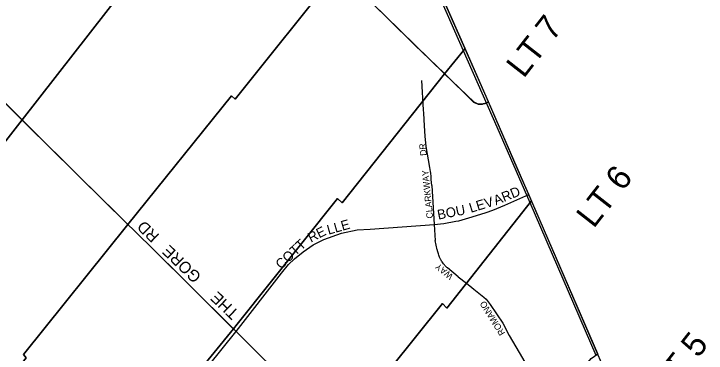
# Model space of a CAD drawing. Extents: x 589463 to 611048, y 4827729 to 4855916.
# Drawn here: x 605813 to 608659, y 4848204 to 4849598 of the extents above; entities that cross this region are included whole.
import ezdxf

# ---------------------------------------------------------------- set-up
doc = ezdxf.new("R2010")
doc.units = 0
for name, color, linetype in [('GIS_LOT_CONCESSION', 7, 'Continuous'), ('GIS_MAJOR_ARTERIAL_STREETS', 7, 'Continuous'), ('GIS_MINOR_ARTERIAL_STREETS', 7, 'Continuous'), ('GIS_MUN_BDRY', 7, 'Continuous'), ('GIS_TX_LOT_CONCESSION', 7, 'Continuous'), ('GIS_TX_MAJOR_ARTERIAL_STREETS', 7, 'Continuous'), ('GIS_TX_MINOR_ARTERIAL_STREETS', 7, 'Continuous')]:
    doc.layers.add(name, color=color, linetype=linetype)

msp = doc.modelspace()

# ---------------------------------------------------------------- linework, layer by layer
at = {"layer": 'GIS_LOT_CONCESSION'}
for points in [[(606263.4, 4850655.1), (606059.3, 4850405.1), (605909.2, 4850221.4), (605853, 4850151.5), (605636.7, 4849886.4), (605402.5, 4849599.3), (605459.7, 4849543.2), (605731.1, 4849276.7), (605754.5, 4849253.9), (605847.3, 4849162.4), (606263.8, 4849697.8), (606277.4, 4849687.9), (606705.3, 4850209.7), (606689.9, 4850224.7), (606659, 4850255.9), (606480.1, 4850436.4), (606476.6, 4850439.9)], [(606705.3, 4850209.7), (606277.4, 4849687.9), (606263.8, 4849697.8), (605847.3, 4849162.4), (605961.8, 4849049.5), (606282.5, 4848733.2), (606708, 4849261.5), (606723.2, 4849247.2), (607147, 4849778.2), (607080.2, 4849843.5), (606903.8, 4850015.8)], [(607147, 4849778.2), (607174.8, 4849751.1), (607240, 4849687.4), (607338.6, 4849591), (607402.5, 4849528.7), (607462, 4849470.6), (607583.9, 4849351.5), (607668.3, 4849456.5), (607579.7, 4849658), (607392, 4850084.9)], [(607583.9, 4849351.5), (607462, 4849470.6), (607402.5, 4849528.7), (607338.6, 4849591), (607240, 4849687.4), (607174.8, 4849751.1), (607147, 4849778.2), (606723.2, 4849247.2), (606708, 4849261.5), (606282.5, 4848733.2), (606305.3, 4848710.7), (606400.1, 4848617.3), (606537.3, 4848482), (606715.7, 4848304.7), (606731, 4848323.1), (607142.9, 4848840), (607162.3, 4848822.3)], [(605847.3, 4849162.4), (605754.5, 4849253.9), (605731.1, 4849276.7), (605459.7, 4849543.2), (605402.5, 4849599.3), (605108.4, 4849223), (604964.1, 4849033.1), (604871.6, 4848899.8), (604569.5, 4848520.9), (605006.6, 4848082.5), (605431.3, 4848612.3), (605424.7, 4848620.1)], [(607583.9, 4849351.5), (607704.7, 4849234.8), (607721.3, 4849227.2), (607739.7, 4849227.4), (607742, 4849227.9), (607749.1, 4849229.3), (607764.7, 4849237.2), (607668.3, 4849456.5)], [(607764.7, 4849237.2), (607749.1, 4849229.3), (607742, 4849227.9), (607739.7, 4849227.4), (607721.3, 4849227.2), (607704.7, 4849234.8), (607583.9, 4849351.5), (607162.3, 4848822.3), (607142.9, 4848840), (606731, 4848323.1), (606715.7, 4848304.7), (606735.3, 4848285.2), (606961.2, 4848060.7), (607147.4, 4847876.1), (607574.6, 4848408), (607592.7, 4848389.5), (607941.1, 4848829.8)], [(606282.5, 4848733.2), (605961.8, 4849049.5), (605847.3, 4849162.4), (605424.7, 4848620.1), (605431.3, 4848612.3), (605006.6, 4848082.5), (605010.1, 4848079.1), (605020.4, 4848068.7), (605437.3, 4847650.9), (605864.2, 4848185.5), (605852.6, 4848198.5)], [(607147.4, 4847876.1), (607178.4, 4847845.3), (607538.7, 4847484.2), (607585.7, 4847437.1), (607783.4, 4847683.5), (608019.2, 4847977.4), (608090.1, 4848065.7), (608186.1, 4848182.2), (608213, 4848201.7), (607941.1, 4848829.8), (607592.7, 4848389.5), (607574.6, 4848408)], [(606282.5, 4848733.2), (605852.6, 4848198.5), (605864.2, 4848185.5), (605437.3, 4847650.9), (605568.7, 4847519.1), (605769.4, 4847318.6), (605867.7, 4847220.5), (605978.2, 4847358.3), (606296.7, 4847757.9), (606282.2, 4847772.5), (606715.7, 4848304.7), (606537.3, 4848482), (606400.1, 4848617.3), (606305.3, 4848710.7)], [(607147.4, 4847876.1), (606961.2, 4848060.7), (606735.3, 4848285.2), (606715.7, 4848304.7), (606282.2, 4847772.5), (606296.7, 4847757.9), (605978.2, 4847358.3), (605867.7, 4847220.5), (606026.6, 4847062.6), (606299.4, 4846791.7), (606728.8, 4847327.5), (606715.7, 4847340.4)]]:
    msp.add_lwpolyline(points, close=True, dxfattribs=at)
at = {"layer": 'GIS_MAJOR_ARTERIAL_STREETS'}
for points in [[(607338.3, 4849590.9), (607242.2, 4849685.9)], [(607764.4, 4849237.1), (607579.4, 4849657.8)], [(607400.4, 4849530.5), (607338.3, 4849590.9)], [(607413.3, 4849518), (607400.4, 4849530.5)], [(607764.4, 4849237.1), (607748.8, 4849229.1), (607738.3, 4849227), (607721, 4849227), (607704.4, 4849234.7), (607581.3, 4849354.4), (607461.6, 4849470), (607413.3, 4849518)], [(605961.5, 4849049.3), (605872.3, 4849137.3), (605847.2, 4849162.1), (605754.2, 4849253.8)], [(607929.4, 4848856), (607886.4, 4848955.3), (607764.4, 4849237.1)], [(606206.6, 4848807.6), (606191.9, 4848822.1), (606072.4, 4848939.9), (605995.4, 4849015.9), (605961.5, 4849049.3)], [(607540.3, 4848733.4), (607580.2, 4848737.2), (607630.5, 4848746.1), (607641.9, 4848748.1), (607669.8, 4848756), (607697.7, 4848764), (607755.1, 4848782.4), (607781.3, 4848791.8), (607831.6, 4848812), (607929.4, 4848856)], [(608232.8, 4848154.9), (607972.2, 4848757.1), (607929.4, 4848856)], [(606399.7, 4848617.1), (606396.5, 4848620.3), (606305, 4848710.5), (606283.3, 4848731.9), (606206.6, 4848807.6)], [(606913.4, 4848532.7), (606942.8, 4848568.3), (606967.2, 4848592.2), (607001.8, 4848620.5), (607043.6, 4848649.7), (607086.8, 4848671.3), (607160.2, 4848696.5), (607224.7, 4848711.4), (607278.4, 4848714.2), (607540.3, 4848733.4)], [(606726.9, 4848292.5), (606715.1, 4848304.9), (606712.6, 4848307.3), (606537, 4848481.8), (606490, 4848528.1), (606399.7, 4848617.1)], [(606726.9, 4848292.5), (606913.4, 4848532.7)], [(606440.1, 4847936.2), (606725.8, 4848291.1), (606726.9, 4848292.5)], [(606960.9, 4848060.6), (606880.6, 4848140.4), (606756, 4848264.2), (606726.9, 4848292.5)]]:
    msp.add_lwpolyline(points, dxfattribs=at)
at = {"layer": 'GIS_MINOR_ARTERIAL_STREETS'}
for points in [[(607497.1, 4849204), (607489.8, 4849324.5)], [(607497.1, 4849204), (607489.8, 4849324.5)], [(607504.4, 4849095.7), (607500.9, 4849137.5), (607498.7, 4849190.7), (607497.1, 4849204)], [(607504.4, 4849095.7), (607500.9, 4849137.5), (607498.7, 4849190.7), (607497.1, 4849204)], [(607522.6, 4848966.4), (607507.8, 4849053.8), (607504.4, 4849095.7)], [(607522.6, 4848966.4), (607507.8, 4849053.8), (607504.4, 4849095.7)], [(607530.9, 4848893.2), (607528.9, 4848917.5), (607527.9, 4848930.5), (607526.7, 4848943.4), (607525.9, 4848950.7), (607522.6, 4848966.4)], [(607530.9, 4848893.2), (607528.9, 4848917.5), (607527.9, 4848930.5), (607526.7, 4848943.4), (607525.9, 4848950.7), (607522.6, 4848966.4)], [(607530.9, 4848893.2), (607540.3, 4848733.4)], [(607530.9, 4848893.2), (607540.3, 4848733.4)], [(607540.3, 4848733.4), (607545.6, 4848667.3)], [(607540.3, 4848733.4), (607545.6, 4848667.3)], [(607639.5, 4848517.2), (607595.3, 4848554.2), (607592.6, 4848556.6), (607590.4, 4848558.7), (607588.4, 4848560.7), (607585.2, 4848564.2), (607582.8, 4848566.9), (607579.4, 4848571.2), (607576.1, 4848575.6), (607573.5, 4848579.3), (607571.4, 4848582.6), (607569.6, 4848585.6), (607568.2, 4848588.2), (607565.7, 4848592.8), (607564.1, 4848596.4), (607562.9, 4848599.1), (607561.3, 4848603.2), (607559.8, 4848607.4), (607558, 4848612.8), (607556.7, 4848616.8), (607555.8, 4848619.9), (607554.6, 4848624.5), (607554, 4848626.8), (607553.5, 4848629.1), (607545.6, 4848667.3)], [(607639.5, 4848517.2), (607595.3, 4848554.2), (607592.6, 4848556.6), (607590.4, 4848558.7), (607588.4, 4848560.7), (607585.2, 4848564.2), (607582.8, 4848566.9), (607579.4, 4848571.2), (607576.1, 4848575.6), (607573.5, 4848579.3), (607571.4, 4848582.6), (607569.6, 4848585.6), (607568.2, 4848588.2), (607565.7, 4848592.8), (607564.1, 4848596.4), (607562.9, 4848599.1), (607561.3, 4848603.2), (607559.8, 4848607.4), (607558, 4848612.8), (607556.7, 4848616.8), (607555.8, 4848619.9), (607554.6, 4848624.5), (607554, 4848626.8), (607553.5, 4848629.1), (607545.6, 4848667.3)], [(607639.5, 4848517.2), (607673.3, 4848491.2), (607695.2, 4848474.3), (607703.9, 4848467.6)], [(607639.5, 4848517.2), (607673.3, 4848491.2), (607695.2, 4848474.3), (607703.9, 4848467.6)], [(607703.9, 4848467.6), (607744.8, 4848434.4), (607754.8, 4848425.8), (607771.4, 4848404.4), (607822.4, 4848327.1), (607849.7, 4848276.4)], [(607703.9, 4848467.6), (607744.8, 4848434.4), (607754.8, 4848425.8), (607771.4, 4848404.4), (607822.4, 4848327.1), (607849.7, 4848276.4)], [(607849.7, 4848276.4), (607890.1, 4848206.7)], [(607849.7, 4848276.4), (607890.1, 4848206.7)], [(607890.1, 4848206.7), (607932.1, 4848133.7)], [(607890.1, 4848206.7), (607932.1, 4848133.7)]]:
    msp.add_lwpolyline(points, dxfattribs=at)
at = {"layer": 'GIS_MUN_BDRY'}
for p, q in [((607661.2, 4849446.8), (607574.9, 4849642.7)), ((607799.4, 4849132.9), (607661.2, 4849446.8)), ((607935.9, 4848822.1), (607799.4, 4849132.9)), ((608206, 4848194.1), (607935.9, 4848822.1))]:
    msp.add_line(p, q, dxfattribs=at)

# ---------------------------------------------------------------- texts
at = {"layer": 'GIS_TX_LOT_CONCESSION'}
for s, p in [('LT 7', (607908.6, 4849330.1)), ('LT 6', (608196.3, 4848713.4)), ('LT 5', (608506.9, 4848028.7))]:
    msp.add_text(s, height=100, rotation=52, dxfattribs=at).set_placement(p)
at = {"layer": 'GIS_TX_MAJOR_ARTERIAL_STREETS'}
for s, height, rotation, p in [('ARD', 40, 22.2607, (607794.6, 4848811.2)), ('LEV', 40, 17.0776, (607691.6, 4848780.5)), ('BOU', 40, 11.0742, (607557.8, 4848752.5)), ('THE     GORE   RD', 47.498, 136.0324, (606742, 4848372.8)), ('LLE', 40, 15.7985, (607106.6, 4848690.6)), ('RE', 40, 27.4593, (607034.4, 4848657.7)), ('COTT', 40, 43.308, (606911.7, 4848547))]:
    msp.add_text(s, height=height, rotation=rotation, dxfattribs=at).set_placement(p)
at = {"layer": 'GIS_TX_MINOR_ARTERIAL_STREETS'}
for s, height, rotation, p in [('CLARKWAY      DR', 26.571, 95.7616, (607536.5, 4848759)), ('WAY', 26.44, 140.7302, (607621.6, 4848524.3)), ('ROMANO', 26.44, 122.224, (607833.9, 4848286.9))]:
    msp.add_text(s, height=height, rotation=rotation, dxfattribs=at).set_placement(p)

doc.saveas('drawing.dxf')
